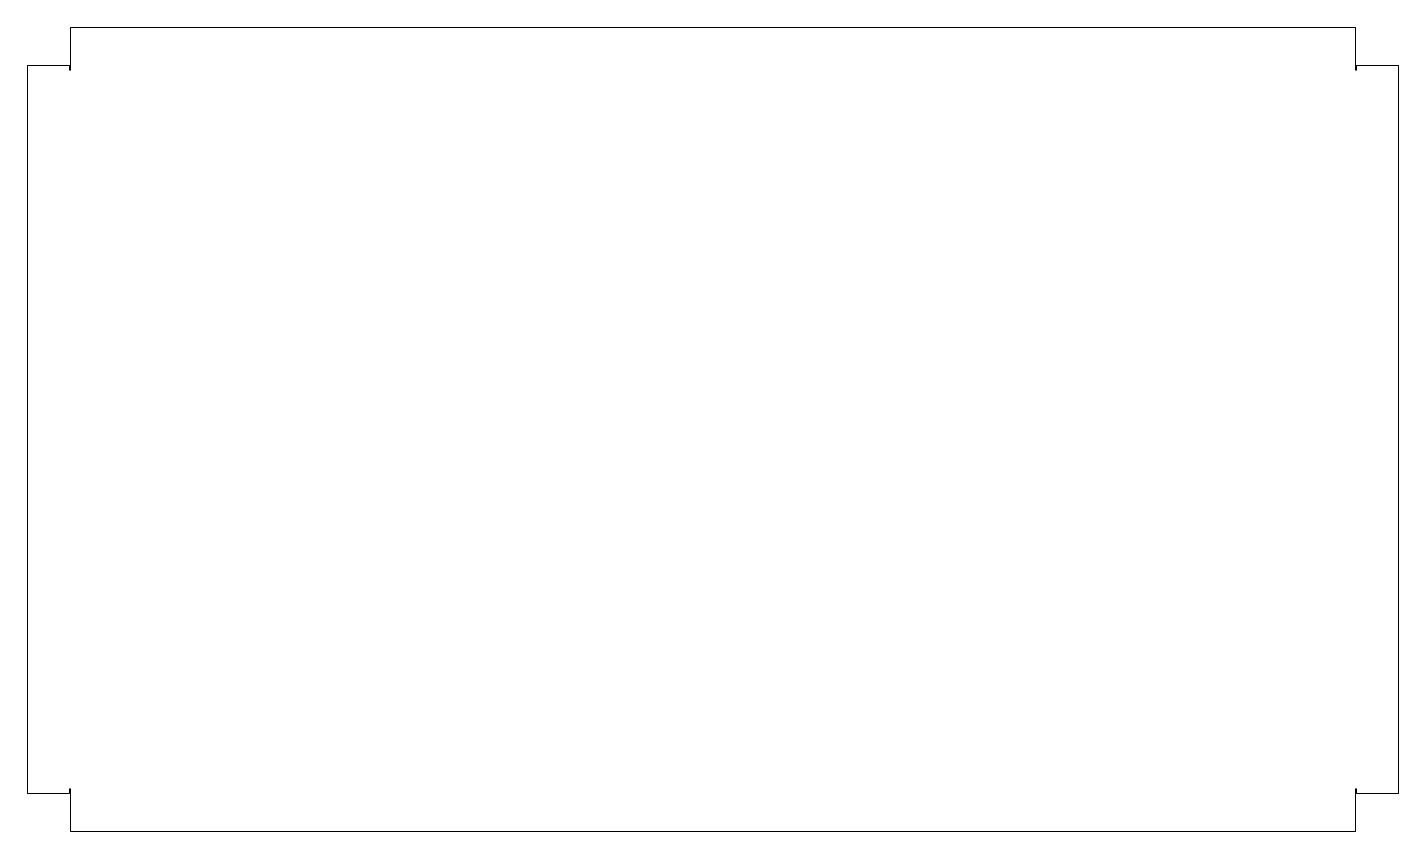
# Model space of a CAD drawing. Header units: millimetres. Extents: x -497 to 497, y -292 to 292.
import ezdxf

# ---------------------------------------------------------------- set-up
doc = ezdxf.new("R2010")
doc.units = ezdxf.units.MM

msp = doc.modelspace()

# ---------------------------------------------------------------- linework, layer by layer
at = {"color": 7, "linetype": 'Continuous', "lineweight": 15}
for p, q in [((-465.85, 260.66), (-465.85, 291.57)), ((-465.85, 291.57), (465.85, 291.57)), ((465.85, 291.57), (465.85, 260.66)), ((-497.16, -264), (-497.16, 264)), ((-466.72, 264), (-497.16, 264)), ((-466.72, 264), (-466.72, 260.66)), ((-466.72, 260.66), (-465.85, 260.66)), ((465.85, 260.66), (466.72, 260.66)), ((466.72, 260.66), (466.72, 264)), ((497.16, 264), (466.72, 264)), ((497.16, 264), (497.16, -264)), ((-497.16, -264), (-466.72, -264)), ((-465.85, -260.66), (-466.72, -260.66)), ((-466.72, -260.66), (-466.72, -264)), ((-465.85, -291.57), (-465.85, -260.66)), ((466.72, -260.66), (465.85, -260.66)), ((465.85, -260.66), (465.85, -291.57)), ((466.72, -264), (466.72, -260.66)), ((466.72, -264), (497.16, -264)), ((465.85, -291.57), (-465.85, -291.57))]:
    msp.add_line(p, q, dxfattribs=at)

doc.saveas('drawing.dxf')
